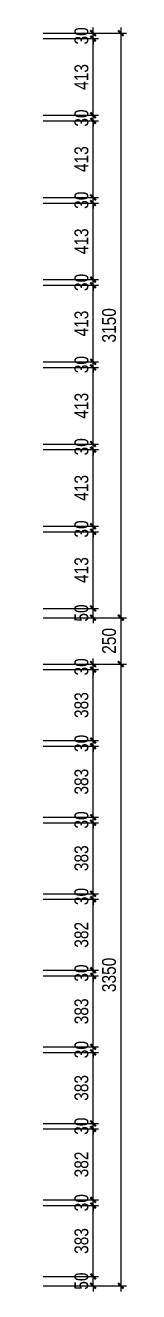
# Model space of a CAD drawing. Extents: x 468514 to 728049, y -74127 to 69080.
# Drawn here: x 517428 to 517908, y 1643 to 8467 of the extents above; entities that cross this region are included whole.
import ezdxf

# ---------------------------------------------------------------- set-up
doc = ezdxf.new("R2010")
doc.units = 0
doc.header["$LTSCALE"] = 500
doc.header["$MEASUREMENT"] = 0
doc.layers.get('Defpoints').update_dxf_attribs({"color": 229})
doc.layers.add('E 立面标注尺寸', color=9, linetype='Continuous')
doc.styles.add('PDC DIM', font='PMingLiU-ExtB.ttf', dxfattribs={"width": 0.85})
doc.dimstyles.new('PDC-A2', dxfattribs={"dimscale": 0, "dimtxt": 2.5, "dimasz": 1, "dimexe": 1, "dimexo": 1, "dimgap": 0.7, "dimtad": 1, "dimdec": 0, "dimtxsty": 'PDC DIM', "dimblk": 'ARCHTICK', "dimcen": 1, "dimdle": 1, "dimclrd": 8, "dimclre": 8, "dimclrt": 9, "dimadec": 0, "dimazin": 0, "dimtfac": 1, "dimtdec": 0, "dimtix": 1, "dimtmove": 2, "dimatfit": 3, "dimldrblk": 'PDC A2 T R', "dimfxl": 10, "dimfxlon": 1, "dimarcsym": 0})

# ---------------------------------------------------------------- blocks, each defined once
blk = doc.blocks.new('_ArchTick')
at = {"color": 0, "linetype": 'ByBlock', "const_width": 0.4}
blk.add_lwpolyline([(-0.5, -0.5), (0.5, 0.5)], dxfattribs=at)
blk = doc.blocks.new('*D1552')
at = {"layer": 'Defpoints', "color": 0, "transparency": 16777216}
for p in [(517427.9, 1725), (517727.9, 1725), (517427.9, 1675)]:
    blk.add_point(p, dxfattribs=at)
at = {"layer": 'E 立面标注尺寸', "color": 8, "lineweight": -2, "transparency": 16777216}
for p, q in [((517457.9, 1725), (517757.9, 1725)), ((517727.9, 1725), (517727.9, 1755)), ((517727.9, 1675), (517727.9, 1725)), ((517457.9, 1675), (517757.9, 1675)), ((517727.9, 1675), (517727.9, 1645))]:
    blk.add_line(p, q, dxfattribs=at)
at = {"layer": 'E 立面标注尺寸', "color": 8, "lineweight": -2, "transparency": 16777216, "xscale": 29.99999882274668, "yscale": 29.99999882274668, "zscale": 29.99999882274668}
for p, rotation in [((517727.9, 1725), 270), ((517727.9, 1675), 90)]:
    blk.add_blockref('_ArchTick', p, dxfattribs=dict(at, rotation=rotation))
at = {"layer": 'E 立面标注尺寸', "color": 9, "transparency": 16777216, "insert": (517664.5, 1700), "char_height": 75, "attachment_point": 5, "rotation": 90, "style": 'PDC DIM'}
blk.add_mtext('50', dxfattribs=at)
blk = doc.blocks.new('PDC A2 T R')
at = {"color": 0, "linetype": 'ByBlock'}
blk.add_line((0, 0), (-2, 0), dxfattribs=at)
for points in [[(-2.15, 0.89), (-1.49, 1.35), (-0.6, 0), (0, 0)], [(-2.15, -0.89), (-1.49, -1.35), (-0.6, 0), (0, 0)]]:
    blk.add_solid(points, dxfattribs=at)
blk = doc.blocks.new('*D1553')
at = {"layer": 'Defpoints', "color": 0, "transparency": 16777216}
for p in [(517427.9, 2107.5), (517727.9, 2107.5), (517427.9, 1725)]:
    blk.add_point(p, dxfattribs=at)
at = {"layer": 'E 立面标注尺寸', "color": 8, "lineweight": -2, "transparency": 16777216}
for p, q in [((517727.9, 1695), (517727.9, 2137.5)), ((517457.9, 2107.5), (517757.9, 2107.5)), ((517457.9, 1725), (517757.9, 1725))]:
    blk.add_line(p, q, dxfattribs=at)
at = {"layer": 'E 立面标注尺寸', "color": 8, "lineweight": -2, "transparency": 16777216, "xscale": 29.99999882274668, "yscale": 29.99999882274668, "zscale": 29.99999882274668}
for p, rotation in [((517727.9, 2107.5), 90), ((517727.9, 1725), 270)]:
    blk.add_blockref('_ArchTick', p, dxfattribs=dict(at, rotation=rotation))
at = {"layer": 'E 立面标注尺寸', "color": 9, "transparency": 16777216, "insert": (517665.2, 1916.3), "char_height": 75, "attachment_point": 5, "rotation": 90, "style": 'PDC DIM'}
blk.add_mtext('383', dxfattribs=at)
blk = doc.blocks.new('*D1554')
at = {"layer": 'Defpoints', "color": 0, "transparency": 16777216}
for p in [(517427.9, 2137.5), (517727.9, 2137.5), (517427.9, 2107.5)]:
    blk.add_point(p, dxfattribs=at)
at = {"layer": 'E 立面标注尺寸', "color": 8, "lineweight": -2, "transparency": 16777216}
for p, q in [((517457.9, 2137.5), (517757.9, 2137.5)), ((517727.9, 2137.5), (517727.9, 2167.5)), ((517727.9, 2107.5), (517727.9, 2137.5)), ((517457.9, 2107.5), (517757.9, 2107.5)), ((517727.9, 2107.5), (517727.9, 2077.5))]:
    blk.add_line(p, q, dxfattribs=at)
at = {"layer": 'E 立面标注尺寸', "color": 8, "lineweight": -2, "transparency": 16777216, "xscale": 29.99999882274668, "yscale": 29.99999882274668, "zscale": 29.99999882274668}
for p, rotation in [((517727.9, 2137.5), 270), ((517727.9, 2107.5), 90)]:
    blk.add_blockref('_ArchTick', p, dxfattribs=dict(at, rotation=rotation))
at = {"layer": 'E 立面标注尺寸', "color": 9, "transparency": 16777216, "insert": (517665.2, 2122.5), "char_height": 75, "attachment_point": 5, "rotation": 90, "style": 'PDC DIM'}
blk.add_mtext('30', dxfattribs=at)
blk = doc.blocks.new('*D1555')
at = {"layer": 'Defpoints', "color": 0, "transparency": 16777216}
for p in [(517427.9, 2520), (517727.9, 2520), (517427.9, 2137.5)]:
    blk.add_point(p, dxfattribs=at)
at = {"layer": 'E 立面标注尺寸', "color": 8, "lineweight": -2, "transparency": 16777216}
for p, q in [((517727.9, 2107.5), (517727.9, 2550)), ((517457.9, 2520), (517757.9, 2520)), ((517457.9, 2137.5), (517757.9, 2137.5))]:
    blk.add_line(p, q, dxfattribs=at)
at = {"layer": 'E 立面标注尺寸', "color": 8, "lineweight": -2, "transparency": 16777216, "xscale": 29.99999882274668, "yscale": 29.99999882274668, "zscale": 29.99999882274668}
for p, rotation in [((517727.9, 2520), 90), ((517727.9, 2137.5), 270)]:
    blk.add_blockref('_ArchTick', p, dxfattribs=dict(at, rotation=rotation))
at = {"layer": 'E 立面标注尺寸', "color": 9, "transparency": 16777216, "insert": (517665.2, 2328.7), "char_height": 75, "attachment_point": 5, "rotation": 90, "style": 'PDC DIM'}
blk.add_mtext('382', dxfattribs=at)
blk = doc.blocks.new('*D1556')
at = {"layer": 'Defpoints', "color": 0, "transparency": 16777216}
for p in [(517427.9, 2550), (517727.9, 2550), (517427.9, 2520)]:
    blk.add_point(p, dxfattribs=at)
at = {"layer": 'E 立面标注尺寸', "color": 8, "lineweight": -2, "transparency": 16777216}
for p, q in [((517457.9, 2550), (517757.9, 2550)), ((517727.9, 2550), (517727.9, 2580)), ((517727.9, 2520), (517727.9, 2550)), ((517457.9, 2520), (517757.9, 2520)), ((517727.9, 2520), (517727.9, 2490))]:
    blk.add_line(p, q, dxfattribs=at)
at = {"layer": 'E 立面标注尺寸', "color": 8, "lineweight": -2, "transparency": 16777216, "xscale": 29.99999882274668, "yscale": 29.99999882274668, "zscale": 29.99999882274668}
for p, rotation in [((517727.9, 2550), 270), ((517727.9, 2520), 90)]:
    blk.add_blockref('_ArchTick', p, dxfattribs=dict(at, rotation=rotation))
at = {"layer": 'E 立面标注尺寸', "color": 9, "transparency": 16777216, "insert": (517665.2, 2535), "char_height": 75, "attachment_point": 5, "rotation": 90, "style": 'PDC DIM'}
blk.add_mtext('30', dxfattribs=at)
blk = doc.blocks.new('*D1557')
at = {"layer": 'Defpoints', "color": 0, "transparency": 16777216}
for p in [(517427.9, 2932.5), (517727.9, 2932.5), (517427.9, 2550)]:
    blk.add_point(p, dxfattribs=at)
at = {"layer": 'E 立面标注尺寸', "color": 8, "lineweight": -2, "transparency": 16777216}
for p, q in [((517727.9, 2520), (517727.9, 2962.5)), ((517457.9, 2932.5), (517757.9, 2932.5)), ((517457.9, 2550), (517757.9, 2550))]:
    blk.add_line(p, q, dxfattribs=at)
at = {"layer": 'E 立面标注尺寸', "color": 8, "lineweight": -2, "transparency": 16777216, "xscale": 29.99999882274668, "yscale": 29.99999882274668, "zscale": 29.99999882274668}
for p, rotation in [((517727.9, 2932.5), 90), ((517727.9, 2550), 270)]:
    blk.add_blockref('_ArchTick', p, dxfattribs=dict(at, rotation=rotation))
at = {"layer": 'E 立面标注尺寸', "color": 9, "transparency": 16777216, "insert": (517665.2, 2741.2), "char_height": 75, "attachment_point": 5, "rotation": 90, "style": 'PDC DIM'}
blk.add_mtext('383', dxfattribs=at)
blk = doc.blocks.new('*D1558')
at = {"layer": 'Defpoints', "color": 0, "transparency": 16777216}
for p in [(517427.9, 2962.5), (517727.9, 2962.5), (517427.9, 2932.5)]:
    blk.add_point(p, dxfattribs=at)
at = {"layer": 'E 立面标注尺寸', "color": 8, "lineweight": -2, "transparency": 16777216}
for p, q in [((517457.9, 2962.5), (517757.9, 2962.5)), ((517727.9, 2962.5), (517727.9, 2992.5)), ((517727.9, 2932.5), (517727.9, 2962.5)), ((517457.9, 2932.5), (517757.9, 2932.5)), ((517727.9, 2932.5), (517727.9, 2902.5))]:
    blk.add_line(p, q, dxfattribs=at)
at = {"layer": 'E 立面标注尺寸', "color": 8, "lineweight": -2, "transparency": 16777216, "xscale": 29.99999882274668, "yscale": 29.99999882274668, "zscale": 29.99999882274668}
for p, rotation in [((517727.9, 2962.5), 270), ((517727.9, 2932.5), 90)]:
    blk.add_blockref('_ArchTick', p, dxfattribs=dict(at, rotation=rotation))
at = {"layer": 'E 立面标注尺寸', "color": 9, "transparency": 16777216, "insert": (517665.2, 2947.5), "char_height": 75, "attachment_point": 5, "rotation": 90, "style": 'PDC DIM'}
blk.add_mtext('30', dxfattribs=at)
blk = doc.blocks.new('*D1559')
at = {"layer": 'Defpoints', "color": 0, "transparency": 16777216}
for p in [(517427.9, 3345), (517727.9, 3345), (517427.9, 2962.5)]:
    blk.add_point(p, dxfattribs=at)
at = {"layer": 'E 立面标注尺寸', "color": 8, "lineweight": -2, "transparency": 16777216}
for p, q in [((517457.9, 3345), (517757.9, 3345)), ((517727.9, 2932.5), (517727.9, 3375)), ((517457.9, 2962.5), (517757.9, 2962.5))]:
    blk.add_line(p, q, dxfattribs=at)
at = {"layer": 'E 立面标注尺寸', "color": 8, "lineweight": -2, "transparency": 16777216, "xscale": 29.99999882274668, "yscale": 29.99999882274668, "zscale": 29.99999882274668}
for p, rotation in [((517727.9, 3345), 90), ((517727.9, 2962.5), 270)]:
    blk.add_blockref('_ArchTick', p, dxfattribs=dict(at, rotation=rotation))
at = {"layer": 'E 立面标注尺寸', "color": 9, "transparency": 16777216, "insert": (517665.2, 3153.8), "char_height": 75, "attachment_point": 5, "rotation": 90, "style": 'PDC DIM'}
blk.add_mtext('383', dxfattribs=at)
blk = doc.blocks.new('*D1560')
at = {"layer": 'Defpoints', "color": 0, "transparency": 16777216}
for p in [(517427.9, 3375), (517427.9, 3345), (517727.9, 3375)]:
    blk.add_point(p, dxfattribs=at)
at = {"layer": 'E 立面标注尺寸', "color": 8, "lineweight": -2, "transparency": 16777216}
for p, q in [((517457.9, 3375), (517757.9, 3375)), ((517457.9, 3345), (517757.9, 3345)), ((517727.9, 3375), (517727.9, 3405)), ((517727.9, 3345), (517727.9, 3375)), ((517727.9, 3345), (517727.9, 3315))]:
    blk.add_line(p, q, dxfattribs=at)
at = {"layer": 'E 立面标注尺寸', "color": 8, "lineweight": -2, "transparency": 16777216, "xscale": 29.99999882274668, "yscale": 29.99999882274668, "zscale": 29.99999882274668}
for p, rotation in [((517727.9, 3375), 270), ((517727.9, 3345), 90)]:
    blk.add_blockref('_ArchTick', p, dxfattribs=dict(at, rotation=rotation))
at = {"layer": 'E 立面标注尺寸', "color": 9, "transparency": 16777216, "insert": (517665.2, 3360), "char_height": 75, "attachment_point": 5, "rotation": 90, "style": 'PDC DIM'}
blk.add_mtext('30', dxfattribs=at)
blk = doc.blocks.new('*D1561')
at = {"layer": 'Defpoints', "color": 0, "transparency": 16777216}
for p in [(517427.9, 3757.5), (517727.9, 3757.5), (517427.9, 3375)]:
    blk.add_point(p, dxfattribs=at)
at = {"layer": 'E 立面标注尺寸', "color": 8, "lineweight": -2, "transparency": 16777216}
for p, q in [((517457.9, 3757.5), (517757.9, 3757.5)), ((517727.9, 3345), (517727.9, 3787.5)), ((517457.9, 3375), (517757.9, 3375))]:
    blk.add_line(p, q, dxfattribs=at)
at = {"layer": 'E 立面标注尺寸', "color": 8, "lineweight": -2, "transparency": 16777216, "xscale": 29.99999882274668, "yscale": 29.99999882274668, "zscale": 29.99999882274668}
for p, rotation in [((517727.9, 3757.5), 90), ((517727.9, 3375), 270)]:
    blk.add_blockref('_ArchTick', p, dxfattribs=dict(at, rotation=rotation))
at = {"layer": 'E 立面标注尺寸', "color": 9, "transparency": 16777216, "insert": (517665.2, 3566.2), "char_height": 75, "attachment_point": 5, "rotation": 90, "style": 'PDC DIM'}
blk.add_mtext('382', dxfattribs=at)
blk = doc.blocks.new('*D1562')
at = {"layer": 'Defpoints', "color": 0, "transparency": 16777216}
for p in [(517427.9, 3787.5), (517427.9, 3757.5), (517727.9, 3787.5)]:
    blk.add_point(p, dxfattribs=at)
at = {"layer": 'E 立面标注尺寸', "color": 8, "lineweight": -2, "transparency": 16777216}
for p, q in [((517457.9, 3787.5), (517757.9, 3787.5)), ((517457.9, 3757.5), (517757.9, 3757.5)), ((517727.9, 3787.5), (517727.9, 3817.5)), ((517727.9, 3757.5), (517727.9, 3787.5)), ((517727.9, 3757.5), (517727.9, 3727.5))]:
    blk.add_line(p, q, dxfattribs=at)
at = {"layer": 'E 立面标注尺寸', "color": 8, "lineweight": -2, "transparency": 16777216, "xscale": 29.99999882274668, "yscale": 29.99999882274668, "zscale": 29.99999882274668}
for p, rotation in [((517727.9, 3787.5), 270), ((517727.9, 3757.5), 90)]:
    blk.add_blockref('_ArchTick', p, dxfattribs=dict(at, rotation=rotation))
at = {"layer": 'E 立面标注尺寸', "color": 9, "transparency": 16777216, "insert": (517665.2, 3772.5), "char_height": 75, "attachment_point": 5, "rotation": 90, "style": 'PDC DIM'}
blk.add_mtext('30', dxfattribs=at)
blk = doc.blocks.new('*D1563')
at = {"layer": 'Defpoints', "color": 0, "transparency": 16777216}
for p in [(517427.9, 4170), (517727.9, 4170), (517427.9, 3787.5)]:
    blk.add_point(p, dxfattribs=at)
at = {"layer": 'E 立面标注尺寸', "color": 8, "lineweight": -2, "transparency": 16777216}
for p, q in [((517457.9, 4170), (517757.9, 4170)), ((517727.9, 3757.5), (517727.9, 4200)), ((517457.9, 3787.5), (517757.9, 3787.5))]:
    blk.add_line(p, q, dxfattribs=at)
at = {"layer": 'E 立面标注尺寸', "color": 8, "lineweight": -2, "transparency": 16777216, "xscale": 29.99999882274668, "yscale": 29.99999882274668, "zscale": 29.99999882274668}
for p, rotation in [((517727.9, 4170), 90), ((517727.9, 3787.5), 270)]:
    blk.add_blockref('_ArchTick', p, dxfattribs=dict(at, rotation=rotation))
at = {"layer": 'E 立面标注尺寸', "color": 9, "transparency": 16777216, "insert": (517665.2, 3978.7), "char_height": 75, "attachment_point": 5, "rotation": 90, "style": 'PDC DIM'}
blk.add_mtext('383', dxfattribs=at)
blk = doc.blocks.new('*D1564')
at = {"layer": 'Defpoints', "color": 0, "transparency": 16777216}
for p in [(517427.9, 4200), (517427.9, 4170), (517727.9, 4200)]:
    blk.add_point(p, dxfattribs=at)
at = {"layer": 'E 立面标注尺寸', "color": 8, "lineweight": -2, "transparency": 16777216}
for p, q in [((517457.9, 4200), (517757.9, 4200)), ((517457.9, 4170), (517757.9, 4170)), ((517727.9, 4200), (517727.9, 4230)), ((517727.9, 4170), (517727.9, 4200)), ((517727.9, 4170), (517727.9, 4140))]:
    blk.add_line(p, q, dxfattribs=at)
at = {"layer": 'E 立面标注尺寸', "color": 8, "lineweight": -2, "transparency": 16777216, "xscale": 29.99999882274668, "yscale": 29.99999882274668, "zscale": 29.99999882274668}
for p, rotation in [((517727.9, 4200), 270), ((517727.9, 4170), 90)]:
    blk.add_blockref('_ArchTick', p, dxfattribs=dict(at, rotation=rotation))
at = {"layer": 'E 立面标注尺寸', "color": 9, "transparency": 16777216, "insert": (517665.2, 4185), "char_height": 75, "attachment_point": 5, "rotation": 90, "style": 'PDC DIM'}
blk.add_mtext('30', dxfattribs=at)
blk = doc.blocks.new('*D1565')
at = {"layer": 'Defpoints', "color": 0, "transparency": 16777216}
for p in [(517427.9, 4582.5), (517727.9, 4582.5), (517427.9, 4200)]:
    blk.add_point(p, dxfattribs=at)
at = {"layer": 'E 立面标注尺寸', "color": 8, "lineweight": -2, "transparency": 16777216}
for p, q in [((517457.9, 4582.5), (517757.9, 4582.5)), ((517727.9, 4170), (517727.9, 4612.5)), ((517457.9, 4200), (517757.9, 4200))]:
    blk.add_line(p, q, dxfattribs=at)
at = {"layer": 'E 立面标注尺寸', "color": 8, "lineweight": -2, "transparency": 16777216, "xscale": 29.99999882274668, "yscale": 29.99999882274668, "zscale": 29.99999882274668}
for p, rotation in [((517727.9, 4582.5), 90), ((517727.9, 4200), 270)]:
    blk.add_blockref('_ArchTick', p, dxfattribs=dict(at, rotation=rotation))
at = {"layer": 'E 立面标注尺寸', "color": 9, "transparency": 16777216, "insert": (517665.2, 4391.3), "char_height": 75, "attachment_point": 5, "rotation": 90, "style": 'PDC DIM'}
blk.add_mtext('383', dxfattribs=at)
blk = doc.blocks.new('*D1566')
at = {"layer": 'Defpoints', "color": 0, "transparency": 16777216}
for p in [(517427.9, 4612.5), (517427.9, 4582.5), (517727.9, 4612.5)]:
    blk.add_point(p, dxfattribs=at)
at = {"layer": 'E 立面标注尺寸', "color": 8, "lineweight": -2, "transparency": 16777216}
for p, q in [((517727.9, 4612.5), (517727.9, 4642.5)), ((517457.9, 4612.5), (517757.9, 4612.5)), ((517457.9, 4582.5), (517757.9, 4582.5)), ((517727.9, 4582.5), (517727.9, 4612.5)), ((517727.9, 4582.5), (517727.9, 4552.5))]:
    blk.add_line(p, q, dxfattribs=at)
at = {"layer": 'E 立面标注尺寸', "color": 8, "lineweight": -2, "transparency": 16777216, "xscale": 29.99999882274668, "yscale": 29.99999882274668, "zscale": 29.99999882274668}
for p, rotation in [((517727.9, 4612.5), 270), ((517727.9, 4582.5), 90)]:
    blk.add_blockref('_ArchTick', p, dxfattribs=dict(at, rotation=rotation))
at = {"layer": 'E 立面标注尺寸', "color": 9, "transparency": 16777216, "insert": (517665.2, 4597.5), "char_height": 75, "attachment_point": 5, "rotation": 90, "style": 'PDC DIM'}
blk.add_mtext('30', dxfattribs=at)
blk = doc.blocks.new('*D1567')
at = {"layer": 'Defpoints', "color": 0, "transparency": 16777216}
for p in [(517427.9, 4995), (517727.9, 4995), (517427.9, 4612.5)]:
    blk.add_point(p, dxfattribs=at)
at = {"layer": 'E 立面标注尺寸', "color": 8, "lineweight": -2, "transparency": 16777216}
for p, q in [((517457.9, 4995), (517757.9, 4995)), ((517727.9, 4582.5), (517727.9, 5025)), ((517457.9, 4612.5), (517757.9, 4612.5))]:
    blk.add_line(p, q, dxfattribs=at)
at = {"layer": 'E 立面标注尺寸', "color": 8, "lineweight": -2, "transparency": 16777216, "xscale": 29.99999882274668, "yscale": 29.99999882274668, "zscale": 29.99999882274668}
for p, rotation in [((517727.9, 4995), 90), ((517727.9, 4612.5), 270)]:
    blk.add_blockref('_ArchTick', p, dxfattribs=dict(at, rotation=rotation))
at = {"layer": 'E 立面标注尺寸', "color": 9, "transparency": 16777216, "insert": (517665.2, 4803.8), "char_height": 75, "attachment_point": 5, "rotation": 90, "style": 'PDC DIM'}
blk.add_mtext('383', dxfattribs=at)
blk = doc.blocks.new('*D1568')
at = {"layer": 'Defpoints', "color": 0, "transparency": 16777216}
for p in [(517427.9, 5025), (517427.9, 4995), (517727.9, 5025)]:
    blk.add_point(p, dxfattribs=at)
at = {"layer": 'E 立面标注尺寸', "color": 8, "lineweight": -2, "transparency": 16777216}
for p, q in [((517727.9, 5025), (517727.9, 5055)), ((517457.9, 5025), (517757.9, 5025)), ((517457.9, 4995), (517757.9, 4995)), ((517727.9, 4995), (517727.9, 5025)), ((517727.9, 4995), (517727.9, 4965))]:
    blk.add_line(p, q, dxfattribs=at)
at = {"layer": 'E 立面标注尺寸', "color": 8, "lineweight": -2, "transparency": 16777216, "xscale": 29.99999882274668, "yscale": 29.99999882274668, "zscale": 29.99999882274668}
for p, rotation in [((517727.9, 5025), 270), ((517727.9, 4995), 90)]:
    blk.add_blockref('_ArchTick', p, dxfattribs=dict(at, rotation=rotation))
at = {"layer": 'E 立面标注尺寸', "color": 9, "transparency": 16777216, "insert": (517665.2, 5010), "char_height": 75, "attachment_point": 5, "rotation": 90, "style": 'PDC DIM'}
blk.add_mtext('30', dxfattribs=at)
blk = doc.blocks.new('*D1569')
at = {"layer": 'Defpoints', "color": 0, "transparency": 16777216}
for p in [(517427.9, 5325), (517727.9, 5325), (517427.9, 5275)]:
    blk.add_point(p, dxfattribs=at)
at = {"layer": 'E 立面标注尺寸', "color": 8, "lineweight": -2, "transparency": 16777216}
for p, q in [((517457.9, 5325), (517757.9, 5325)), ((517727.9, 5325), (517727.9, 5355)), ((517727.9, 5275), (517727.9, 5325)), ((517457.9, 5275), (517757.9, 5275)), ((517727.9, 5275), (517727.9, 5245))]:
    blk.add_line(p, q, dxfattribs=at)
at = {"layer": 'E 立面标注尺寸', "color": 8, "lineweight": -2, "transparency": 16777216, "xscale": 29.99999882274668, "yscale": 29.99999882274668, "zscale": 29.99999882274668}
for p, rotation in [((517727.9, 5325), 270), ((517727.9, 5275), 90)]:
    blk.add_blockref('_ArchTick', p, dxfattribs=dict(at, rotation=rotation))
at = {"layer": 'E 立面标注尺寸', "color": 9, "transparency": 16777216, "insert": (517664.5, 5300), "char_height": 75, "attachment_point": 5, "rotation": 90, "style": 'PDC DIM'}
blk.add_mtext('50', dxfattribs=at)
blk = doc.blocks.new('*D1570')
at = {"layer": 'Defpoints', "color": 0, "transparency": 16777216}
for p in [(517427.9, 5737.9), (517727.9, 5737.9), (517427.9, 5325)]:
    blk.add_point(p, dxfattribs=at)
at = {"layer": 'E 立面标注尺寸', "color": 8, "lineweight": -2, "transparency": 16777216}
for p, q in [((517457.9, 5737.9), (517757.9, 5737.9)), ((517727.9, 5295), (517727.9, 5767.9)), ((517457.9, 5325), (517757.9, 5325))]:
    blk.add_line(p, q, dxfattribs=at)
at = {"layer": 'E 立面标注尺寸', "color": 8, "lineweight": -2, "transparency": 16777216, "xscale": 29.99999882274668, "yscale": 29.99999882274668, "zscale": 29.99999882274668}
for p, rotation in [((517727.9, 5737.9), 90), ((517727.9, 5325), 270)]:
    blk.add_blockref('_ArchTick', p, dxfattribs=dict(at, rotation=rotation))
at = {"layer": 'E 立面标注尺寸', "color": 9, "transparency": 16777216, "insert": (517665.2, 5531.4), "char_height": 75, "attachment_point": 5, "rotation": 90, "style": 'PDC DIM'}
blk.add_mtext('413', dxfattribs=at)
blk = doc.blocks.new('*D1571')
at = {"layer": 'Defpoints', "color": 0, "transparency": 16777216}
for p in [(517427.9, 5767.9), (517427.9, 5737.9), (517727.9, 5767.9)]:
    blk.add_point(p, dxfattribs=at)
at = {"layer": 'E 立面标注尺寸', "color": 8, "lineweight": -2, "transparency": 16777216}
for p, q in [((517457.9, 5767.9), (517757.9, 5767.9)), ((517457.9, 5737.9), (517757.9, 5737.9)), ((517727.9, 5767.9), (517727.9, 5797.9)), ((517727.9, 5737.9), (517727.9, 5767.9)), ((517727.9, 5737.9), (517727.9, 5707.9))]:
    blk.add_line(p, q, dxfattribs=at)
at = {"layer": 'E 立面标注尺寸', "color": 8, "lineweight": -2, "transparency": 16777216, "xscale": 29.99999882274668, "yscale": 29.99999882274668, "zscale": 29.99999882274668}
for p, rotation in [((517727.9, 5767.9), 270), ((517727.9, 5737.9), 90)]:
    blk.add_blockref('_ArchTick', p, dxfattribs=dict(at, rotation=rotation))
at = {"layer": 'E 立面标注尺寸', "color": 9, "transparency": 16777216, "insert": (517665.2, 5752.9), "char_height": 75, "attachment_point": 5, "rotation": 90, "style": 'PDC DIM'}
blk.add_mtext('30', dxfattribs=at)
blk = doc.blocks.new('*D1572')
at = {"layer": 'Defpoints', "color": 0, "transparency": 16777216}
for p in [(517427.9, 6180.7), (517727.9, 6180.7), (517427.9, 5767.9)]:
    blk.add_point(p, dxfattribs=at)
at = {"layer": 'E 立面标注尺寸', "color": 8, "lineweight": -2, "transparency": 16777216}
for p, q in [((517727.9, 5737.9), (517727.9, 6210.7)), ((517457.9, 6180.7), (517757.9, 6180.7)), ((517457.9, 5767.9), (517757.9, 5767.9))]:
    blk.add_line(p, q, dxfattribs=at)
at = {"layer": 'E 立面标注尺寸', "color": 8, "lineweight": -2, "transparency": 16777216, "xscale": 29.99999882274668, "yscale": 29.99999882274668, "zscale": 29.99999882274668}
for p, rotation in [((517727.9, 6180.7), 90), ((517727.9, 5767.9), 270)]:
    blk.add_blockref('_ArchTick', p, dxfattribs=dict(at, rotation=rotation))
at = {"layer": 'E 立面标注尺寸', "color": 9, "transparency": 16777216, "insert": (517665.2, 5974.3), "char_height": 75, "attachment_point": 5, "rotation": 90, "style": 'PDC DIM'}
blk.add_mtext('413', dxfattribs=at)
blk = doc.blocks.new('*D1573')
at = {"layer": 'Defpoints', "color": 0, "transparency": 16777216}
for p in [(517427.9, 6210.7), (517727.9, 6210.7), (517427.9, 6180.7)]:
    blk.add_point(p, dxfattribs=at)
at = {"layer": 'E 立面标注尺寸', "color": 8, "lineweight": -2, "transparency": 16777216}
for p, q in [((517457.9, 6210.7), (517757.9, 6210.7)), ((517727.9, 6210.7), (517727.9, 6240.7)), ((517727.9, 6180.7), (517727.9, 6210.7)), ((517457.9, 6180.7), (517757.9, 6180.7)), ((517727.9, 6180.7), (517727.9, 6150.7))]:
    blk.add_line(p, q, dxfattribs=at)
at = {"layer": 'E 立面标注尺寸', "color": 8, "lineweight": -2, "transparency": 16777216, "xscale": 29.99999882274668, "yscale": 29.99999882274668, "zscale": 29.99999882274668}
for p, rotation in [((517727.9, 6210.7), 270), ((517727.9, 6180.7), 90)]:
    blk.add_blockref('_ArchTick', p, dxfattribs=dict(at, rotation=rotation))
at = {"layer": 'E 立面标注尺寸', "color": 9, "transparency": 16777216, "insert": (517665.2, 6195.7), "char_height": 75, "attachment_point": 5, "rotation": 90, "style": 'PDC DIM'}
blk.add_mtext('30', dxfattribs=at)
blk = doc.blocks.new('*D1574')
at = {"layer": 'Defpoints', "color": 0, "transparency": 16777216}
for p in [(517427.9, 6623.6), (517727.9, 6623.6), (517427.9, 6210.7)]:
    blk.add_point(p, dxfattribs=at)
at = {"layer": 'E 立面标注尺寸', "color": 8, "lineweight": -2, "transparency": 16777216}
for p, q in [((517457.9, 6623.6), (517757.9, 6623.6)), ((517727.9, 6180.7), (517727.9, 6653.6)), ((517457.9, 6210.7), (517757.9, 6210.7))]:
    blk.add_line(p, q, dxfattribs=at)
at = {"layer": 'E 立面标注尺寸', "color": 8, "lineweight": -2, "transparency": 16777216, "xscale": 29.99999882274668, "yscale": 29.99999882274668, "zscale": 29.99999882274668}
for p, rotation in [((517727.9, 6623.6), 90), ((517727.9, 6210.7), 270)]:
    blk.add_blockref('_ArchTick', p, dxfattribs=dict(at, rotation=rotation))
at = {"layer": 'E 立面标注尺寸', "color": 9, "transparency": 16777216, "insert": (517665.2, 6417.1), "char_height": 75, "attachment_point": 5, "rotation": 90, "style": 'PDC DIM'}
blk.add_mtext('413', dxfattribs=at)
blk = doc.blocks.new('*D1575')
at = {"layer": 'Defpoints', "color": 0, "transparency": 16777216}
for p in [(517427.9, 6653.6), (517427.9, 6623.6), (517727.9, 6653.6)]:
    blk.add_point(p, dxfattribs=at)
at = {"layer": 'E 立面标注尺寸', "color": 8, "lineweight": -2, "transparency": 16777216}
for p, q in [((517457.9, 6653.6), (517757.9, 6653.6)), ((517457.9, 6623.6), (517757.9, 6623.6)), ((517727.9, 6653.6), (517727.9, 6683.6)), ((517727.9, 6623.6), (517727.9, 6653.6)), ((517727.9, 6623.6), (517727.9, 6593.6))]:
    blk.add_line(p, q, dxfattribs=at)
at = {"layer": 'E 立面标注尺寸', "color": 8, "lineweight": -2, "transparency": 16777216, "xscale": 29.99999882274668, "yscale": 29.99999882274668, "zscale": 29.99999882274668}
for p, rotation in [((517727.9, 6653.6), 270), ((517727.9, 6623.6), 90)]:
    blk.add_blockref('_ArchTick', p, dxfattribs=dict(at, rotation=rotation))
at = {"layer": 'E 立面标注尺寸', "color": 9, "transparency": 16777216, "insert": (517665.2, 6638.6), "char_height": 75, "attachment_point": 5, "rotation": 90, "style": 'PDC DIM'}
blk.add_mtext('30', dxfattribs=at)
blk = doc.blocks.new('*D1576')
at = {"layer": 'Defpoints', "color": 0, "transparency": 16777216}
for p in [(517427.9, 7066.4), (517727.9, 7066.4), (517427.9, 6653.6)]:
    blk.add_point(p, dxfattribs=at)
at = {"layer": 'E 立面标注尺寸', "color": 8, "lineweight": -2, "transparency": 16777216}
for p, q in [((517457.9, 7066.4), (517757.9, 7066.4)), ((517727.9, 6623.6), (517727.9, 7096.4)), ((517457.9, 6653.6), (517757.9, 6653.6))]:
    blk.add_line(p, q, dxfattribs=at)
at = {"layer": 'E 立面标注尺寸', "color": 8, "lineweight": -2, "transparency": 16777216, "xscale": 29.99999882274668, "yscale": 29.99999882274668, "zscale": 29.99999882274668}
for p, rotation in [((517727.9, 7066.4), 90), ((517727.9, 6653.6), 270)]:
    blk.add_blockref('_ArchTick', p, dxfattribs=dict(at, rotation=rotation))
at = {"layer": 'E 立面标注尺寸', "color": 9, "transparency": 16777216, "insert": (517665.2, 6860), "char_height": 75, "attachment_point": 5, "rotation": 90, "style": 'PDC DIM'}
blk.add_mtext('413', dxfattribs=at)
blk = doc.blocks.new('*D1577')
at = {"layer": 'Defpoints', "color": 0, "transparency": 16777216}
for p in [(517427.9, 7096.4), (517427.9, 7066.4), (517727.9, 7096.4)]:
    blk.add_point(p, dxfattribs=at)
at = {"layer": 'E 立面标注尺寸', "color": 8, "lineweight": -2, "transparency": 16777216}
for p, q in [((517727.9, 7096.4), (517727.9, 7126.4)), ((517457.9, 7096.4), (517757.9, 7096.4)), ((517457.9, 7066.4), (517757.9, 7066.4)), ((517727.9, 7066.4), (517727.9, 7096.4)), ((517727.9, 7066.4), (517727.9, 7036.4))]:
    blk.add_line(p, q, dxfattribs=at)
at = {"layer": 'E 立面标注尺寸', "color": 8, "lineweight": -2, "transparency": 16777216, "xscale": 29.99999882274668, "yscale": 29.99999882274668, "zscale": 29.99999882274668}
for p, rotation in [((517727.9, 7096.4), 270), ((517727.9, 7066.4), 90)]:
    blk.add_blockref('_ArchTick', p, dxfattribs=dict(at, rotation=rotation))
at = {"layer": 'E 立面标注尺寸', "color": 9, "transparency": 16777216, "insert": (517665.2, 7081.4), "char_height": 75, "attachment_point": 5, "rotation": 90, "style": 'PDC DIM'}
blk.add_mtext('30', dxfattribs=at)
blk = doc.blocks.new('*D1578')
at = {"layer": 'Defpoints', "color": 0, "transparency": 16777216}
for p in [(517427.9, 7509.3), (517727.9, 7509.3), (517427.9, 7096.4)]:
    blk.add_point(p, dxfattribs=at)
at = {"layer": 'E 立面标注尺寸', "color": 8, "lineweight": -2, "transparency": 16777216}
for p, q in [((517457.9, 7509.3), (517757.9, 7509.3)), ((517727.9, 7066.4), (517727.9, 7539.3)), ((517457.9, 7096.4), (517757.9, 7096.4))]:
    blk.add_line(p, q, dxfattribs=at)
at = {"layer": 'E 立面标注尺寸', "color": 8, "lineweight": -2, "transparency": 16777216, "xscale": 29.99999882274668, "yscale": 29.99999882274668, "zscale": 29.99999882274668}
for p, rotation in [((517727.9, 7509.3), 90), ((517727.9, 7096.4), 270)]:
    blk.add_blockref('_ArchTick', p, dxfattribs=dict(at, rotation=rotation))
at = {"layer": 'E 立面标注尺寸', "color": 9, "transparency": 16777216, "insert": (517665.2, 7302.9), "char_height": 75, "attachment_point": 5, "rotation": 90, "style": 'PDC DIM'}
blk.add_mtext('413', dxfattribs=at)
blk = doc.blocks.new('*D1579')
at = {"layer": 'Defpoints', "color": 0, "transparency": 16777216}
for p in [(517427.9, 7539.3), (517427.9, 7509.3), (517727.9, 7539.3)]:
    blk.add_point(p, dxfattribs=at)
at = {"layer": 'E 立面标注尺寸', "color": 8, "lineweight": -2, "transparency": 16777216}
for p, q in [((517457.9, 7539.3), (517757.9, 7539.3)), ((517457.9, 7509.3), (517757.9, 7509.3)), ((517727.9, 7539.3), (517727.9, 7569.3)), ((517727.9, 7509.3), (517727.9, 7539.3)), ((517727.9, 7509.3), (517727.9, 7479.3))]:
    blk.add_line(p, q, dxfattribs=at)
at = {"layer": 'E 立面标注尺寸', "color": 8, "lineweight": -2, "transparency": 16777216, "xscale": 29.99999882274668, "yscale": 29.99999882274668, "zscale": 29.99999882274668}
for p, rotation in [((517727.9, 7539.3), 270), ((517727.9, 7509.3), 90)]:
    blk.add_blockref('_ArchTick', p, dxfattribs=dict(at, rotation=rotation))
at = {"layer": 'E 立面标注尺寸', "color": 9, "transparency": 16777216, "insert": (517665.2, 7524.3), "char_height": 75, "attachment_point": 5, "rotation": 90, "style": 'PDC DIM'}
blk.add_mtext('30', dxfattribs=at)
blk = doc.blocks.new('*D1580')
at = {"layer": 'Defpoints', "color": 0, "transparency": 16777216}
for p in [(517427.9, 7952.1), (517727.9, 7952.1), (517427.9, 7539.3)]:
    blk.add_point(p, dxfattribs=at)
at = {"layer": 'E 立面标注尺寸', "color": 8, "lineweight": -2, "transparency": 16777216}
for p, q in [((517457.9, 7952.1), (517757.9, 7952.1)), ((517727.9, 7509.3), (517727.9, 7982.1)), ((517457.9, 7539.3), (517757.9, 7539.3))]:
    blk.add_line(p, q, dxfattribs=at)
at = {"layer": 'E 立面标注尺寸', "color": 8, "lineweight": -2, "transparency": 16777216, "xscale": 29.99999882274668, "yscale": 29.99999882274668, "zscale": 29.99999882274668}
for p, rotation in [((517727.9, 7952.1), 90), ((517727.9, 7539.3), 270)]:
    blk.add_blockref('_ArchTick', p, dxfattribs=dict(at, rotation=rotation))
at = {"layer": 'E 立面标注尺寸', "color": 9, "transparency": 16777216, "insert": (517665.2, 7745.7), "char_height": 75, "attachment_point": 5, "rotation": 90, "style": 'PDC DIM'}
blk.add_mtext('413', dxfattribs=at)
blk = doc.blocks.new('*D1581')
at = {"layer": 'Defpoints', "color": 0, "transparency": 16777216}
for p in [(517427.9, 7982.1), (517427.9, 7952.1), (517727.9, 7982.1)]:
    blk.add_point(p, dxfattribs=at)
at = {"layer": 'E 立面标注尺寸', "color": 8, "lineweight": -2, "transparency": 16777216}
for p, q in [((517727.9, 7982.1), (517727.9, 8012.1)), ((517457.9, 7982.1), (517757.9, 7982.1)), ((517457.9, 7952.1), (517757.9, 7952.1)), ((517727.9, 7952.1), (517727.9, 7982.1)), ((517727.9, 7952.1), (517727.9, 7922.1))]:
    blk.add_line(p, q, dxfattribs=at)
at = {"layer": 'E 立面标注尺寸', "color": 8, "lineweight": -2, "transparency": 16777216, "xscale": 29.99999882274668, "yscale": 29.99999882274668, "zscale": 29.99999882274668}
for p, rotation in [((517727.9, 7982.1), 270), ((517727.9, 7952.1), 90)]:
    blk.add_blockref('_ArchTick', p, dxfattribs=dict(at, rotation=rotation))
at = {"layer": 'E 立面标注尺寸', "color": 9, "transparency": 16777216, "insert": (517665.2, 7967.1), "char_height": 75, "attachment_point": 5, "rotation": 90, "style": 'PDC DIM'}
blk.add_mtext('30', dxfattribs=at)
blk = doc.blocks.new('*D1582')
at = {"layer": 'Defpoints', "color": 0, "transparency": 16777216}
for p in [(517427.9, 8395), (517727.9, 8395), (517427.9, 7982.1)]:
    blk.add_point(p, dxfattribs=at)
at = {"layer": 'E 立面标注尺寸', "color": 8, "lineweight": -2, "transparency": 16777216}
for p, q in [((517457.9, 8395), (517757.9, 8395)), ((517727.9, 7952.1), (517727.9, 8425)), ((517457.9, 7982.1), (517757.9, 7982.1))]:
    blk.add_line(p, q, dxfattribs=at)
at = {"layer": 'E 立面标注尺寸', "color": 8, "lineweight": -2, "transparency": 16777216, "xscale": 29.99999882274668, "yscale": 29.99999882274668, "zscale": 29.99999882274668}
for p, rotation in [((517727.9, 8395), 90), ((517727.9, 7982.1), 270)]:
    blk.add_blockref('_ArchTick', p, dxfattribs=dict(at, rotation=rotation))
at = {"layer": 'E 立面标注尺寸', "color": 9, "transparency": 16777216, "insert": (517665.2, 8188.6), "char_height": 75, "attachment_point": 5, "rotation": 90, "style": 'PDC DIM'}
blk.add_mtext('413', dxfattribs=at)
blk = doc.blocks.new('*D1583')
at = {"layer": 'Defpoints', "color": 0, "transparency": 16777216}
for p in [(517427.9, 8425), (517427.9, 8395), (517727.9, 8425)]:
    blk.add_point(p, dxfattribs=at)
at = {"layer": 'E 立面标注尺寸', "color": 8, "lineweight": -2, "transparency": 16777216}
for p, q in [((517457.9, 8425), (517757.9, 8425)), ((517457.9, 8395), (517757.9, 8395)), ((517727.9, 8425), (517727.9, 8455)), ((517727.9, 8395), (517727.9, 8425)), ((517727.9, 8395), (517727.9, 8365))]:
    blk.add_line(p, q, dxfattribs=at)
at = {"layer": 'E 立面标注尺寸', "color": 8, "lineweight": -2, "transparency": 16777216, "xscale": 29.99999882274668, "yscale": 29.99999882274668, "zscale": 29.99999882274668}
for p, rotation in [((517727.9, 8425), 270), ((517727.9, 8395), 90)]:
    blk.add_blockref('_ArchTick', p, dxfattribs=dict(at, rotation=rotation))
at = {"layer": 'E 立面标注尺寸', "color": 9, "transparency": 16777216, "insert": (517665.2, 8410), "char_height": 75, "attachment_point": 5, "rotation": 90, "style": 'PDC DIM'}
blk.add_mtext('30', dxfattribs=at)
blk = doc.blocks.new('*D1584')
at = {"layer": 'Defpoints', "color": 0, "transparency": 16777216}
for p in [(517427.9, 8425), (517427.9, 5275), (517877.9, 5275)]:
    blk.add_point(p, dxfattribs=at)
at = {"layer": 'E 立面标注尺寸', "color": 8, "lineweight": -2, "transparency": 16777216}
for p, q in [((517577.9, 8425), (517907.9, 8425)), ((517877.9, 8455), (517877.9, 5245)), ((517577.9, 5275), (517907.9, 5275))]:
    blk.add_line(p, q, dxfattribs=at)
at = {"layer": 'E 立面标注尺寸', "color": 8, "lineweight": -2, "transparency": 16777216, "xscale": 29.99999882274668, "yscale": 29.99999882274668, "zscale": 29.99999882274668}
for p, rotation in [((517877.9, 8425), 90), ((517877.9, 5275), 270)]:
    blk.add_blockref('_ArchTick', p, dxfattribs=dict(at, rotation=rotation))
at = {"layer": 'E 立面标注尺寸', "color": 9, "transparency": 16777216, "insert": (517814.5, 6850), "char_height": 75, "attachment_point": 5, "rotation": 90, "style": 'PDC DIM'}
blk.add_mtext('3150', dxfattribs=at)
blk = doc.blocks.new('*D1585')
at = {"layer": 'Defpoints', "color": 0, "transparency": 16777216}
for p in [(517427.9, 5275), (517427.9, 5025), (517877.9, 5025)]:
    blk.add_point(p, dxfattribs=at)
at = {"layer": 'E 立面标注尺寸', "color": 8, "lineweight": -2, "transparency": 16777216}
for p, q in [((517577.9, 5275), (517907.9, 5275)), ((517877.9, 5305), (517877.9, 4995)), ((517577.9, 5025), (517907.9, 5025))]:
    blk.add_line(p, q, dxfattribs=at)
at = {"layer": 'E 立面标注尺寸', "color": 8, "lineweight": -2, "transparency": 16777216, "xscale": 29.99999882274668, "yscale": 29.99999882274668, "zscale": 29.99999882274668}
for p, rotation in [((517877.9, 5275), 90), ((517877.9, 5025), 270)]:
    blk.add_blockref('_ArchTick', p, dxfattribs=dict(at, rotation=rotation))
at = {"layer": 'E 立面标注尺寸', "color": 9, "transparency": 16777216, "insert": (517814.5, 5150), "char_height": 75, "attachment_point": 5, "rotation": 90, "style": 'PDC DIM'}
blk.add_mtext('250', dxfattribs=at)
blk = doc.blocks.new('*D1586')
at = {"layer": 'Defpoints', "color": 0, "transparency": 16777216}
for p in [(517427.9, 5025), (517427.9, 1675), (517877.9, 1675)]:
    blk.add_point(p, dxfattribs=at)
at = {"layer": 'E 立面标注尺寸', "color": 8, "lineweight": -2, "transparency": 16777216}
for p, q in [((517877.9, 5055), (517877.9, 1645)), ((517577.9, 5025), (517907.9, 5025)), ((517577.9, 1675), (517907.9, 1675))]:
    blk.add_line(p, q, dxfattribs=at)
at = {"layer": 'E 立面标注尺寸', "color": 8, "lineweight": -2, "transparency": 16777216, "xscale": 29.99999882274668, "yscale": 29.99999882274668, "zscale": 29.99999882274668}
for p, rotation in [((517877.9, 5025), 90), ((517877.9, 1675), 270)]:
    blk.add_blockref('_ArchTick', p, dxfattribs=dict(at, rotation=rotation))
at = {"layer": 'E 立面标注尺寸', "color": 9, "transparency": 16777216, "insert": (517814.5, 3350), "char_height": 75, "attachment_point": 5, "rotation": 90, "style": 'PDC DIM'}
blk.add_mtext('3350', dxfattribs=at)

msp = doc.modelspace()

# ---------------------------------------------------------------- dimensions: what is measured, and where the dimension line sits
at = {"layer": 'E 立面标注尺寸'}
for base, p1, p2, picture, middle in [((517727.9, 8425), (517427.9, 8395), (517427.9, 8425), '*D1583', (517665.2, 8410)), ((517877.9, 5275), (517427.9, 8425), (517427.9, 5275), '*D1584', (517814.5, 6850)), ((517727.9, 8395), (517427.9, 7982.1), (517427.9, 8395), '*D1582', (517665.2, 8188.6)), ((517727.9, 7982.1), (517427.9, 7952.1), (517427.9, 7982.1), '*D1581', (517665.2, 7967.1)), ((517727.9, 7952.1), (517427.9, 7539.3), (517427.9, 7952.1), '*D1580', (517665.2, 7745.7)), ((517727.9, 7539.3), (517427.9, 7509.3), (517427.9, 7539.3), '*D1579', (517665.2, 7524.3)), ((517727.9, 7509.3), (517427.9, 7096.4), (517427.9, 7509.3), '*D1578', (517665.2, 7302.9)), ((517727.9, 7096.4), (517427.9, 7066.4), (517427.9, 7096.4), '*D1577', (517665.2, 7081.4)), ((517727.9, 7066.4), (517427.9, 6653.6), (517427.9, 7066.4), '*D1576', (517665.2, 6860)), ((517727.9, 6653.6), (517427.9, 6623.6), (517427.9, 6653.6), '*D1575', (517665.2, 6638.6)), ((517727.9, 6623.6), (517427.9, 6210.7), (517427.9, 6623.6), '*D1574', (517665.2, 6417.1)), ((517727.9, 6210.7), (517427.9, 6180.7), (517427.9, 6210.7), '*D1573', (517665.2, 6195.7)), ((517727.9, 6180.7), (517427.9, 5767.9), (517427.9, 6180.7), '*D1572', (517665.2, 5974.3)), ((517727.9, 5767.9), (517427.9, 5737.9), (517427.9, 5767.9), '*D1571', (517665.2, 5752.9)), ((517727.9, 5737.9), (517427.9, 5325), (517427.9, 5737.9), '*D1570', (517665.2, 5531.4)), ((517727.9, 5325), (517427.9, 5275), (517427.9, 5325), '*D1569', (517664.5, 5300)), ((517877.9, 5025), (517427.9, 5275), (517427.9, 5025), '*D1585', (517814.5, 5150)), ((517727.9, 5025), (517427.9, 4995), (517427.9, 5025), '*D1568', (517665.2, 5010)), ((517877.9, 1675), (517427.9, 5025), (517427.9, 1675), '*D1586', (517814.5, 3350)), ((517727.940693, 4995), (517427.940693, 4612.5), (517427.940693, 4995), '*D1567', (517665.1892419, 4803.75)), ((517727.9, 4612.5), (517427.9, 4582.5), (517427.9, 4612.5), '*D1566', (517665.2, 4597.5)), ((517727.940693, 4582.5), (517427.940693, 4200), (517427.940693, 4582.5), '*D1565', (517665.1892419, 4391.25)), ((517727.9, 4200), (517427.9, 4170), (517427.9, 4200), '*D1564', (517665.2, 4185)), ((517727.94069, 4170), (517427.94069, 3787.49997), (517427.94069, 4170), '*D1563', (517665.18924, 3978.74998)), ((517727.9, 3787.5), (517427.9, 3757.5), (517427.9, 3787.5), '*D1562', (517665.2, 3772.5)), ((517727.94069, 3757.49997), (517427.94069, 3375), (517427.94069, 3757.49997), '*D1561', (517665.18924, 3566.24998)), ((517727.9, 3375), (517427.9, 3345), (517427.9, 3375), '*D1560', (517665.2, 3360)), ((517727.940693, 3345), (517427.940693, 2962.5), (517427.940693, 3345), '*D1559', (517665.1892419, 3153.75)), ((517727.9, 2962.5), (517427.9, 2932.5), (517427.9, 2962.5), '*D1558', (517665.2, 2947.5)), ((517727.94069, 2932.5), (517427.94069, 2549.99997), (517427.94069, 2932.5), '*D1557', (517665.18924, 2741.24999)), ((517727.9, 2550), (517427.9, 2520), (517427.9, 2550), '*D1556', (517665.2, 2535)), ((517727.94069, 2519.99997), (517427.94069, 2137.5), (517427.94069, 2519.99997), '*D1555', (517665.18924, 2328.74999)), ((517727.9, 2137.5), (517427.9, 2107.5), (517427.9, 2137.5), '*D1554', (517665.2, 2122.5)), ((517727.940693, 2107.5), (517427.940693, 1725), (517427.940693, 2107.5), '*D1553', (517665.1892419, 1916.25)), ((517727.9, 1725), (517427.9, 1675), (517427.9, 1725), '*D1552', (517664.5, 1700))]:
    dim = msp.add_linear_dim(base=base, p1=p1, p2=p2, angle=90, dimstyle='PDC-A2', override={"dimscale": 29.999999}, dxfattribs=at)
    dim.commit()
    dim.dimension.update_dxf_attribs({"geometry": picture, "text_midpoint": middle})

doc.saveas('drawing.dxf')
